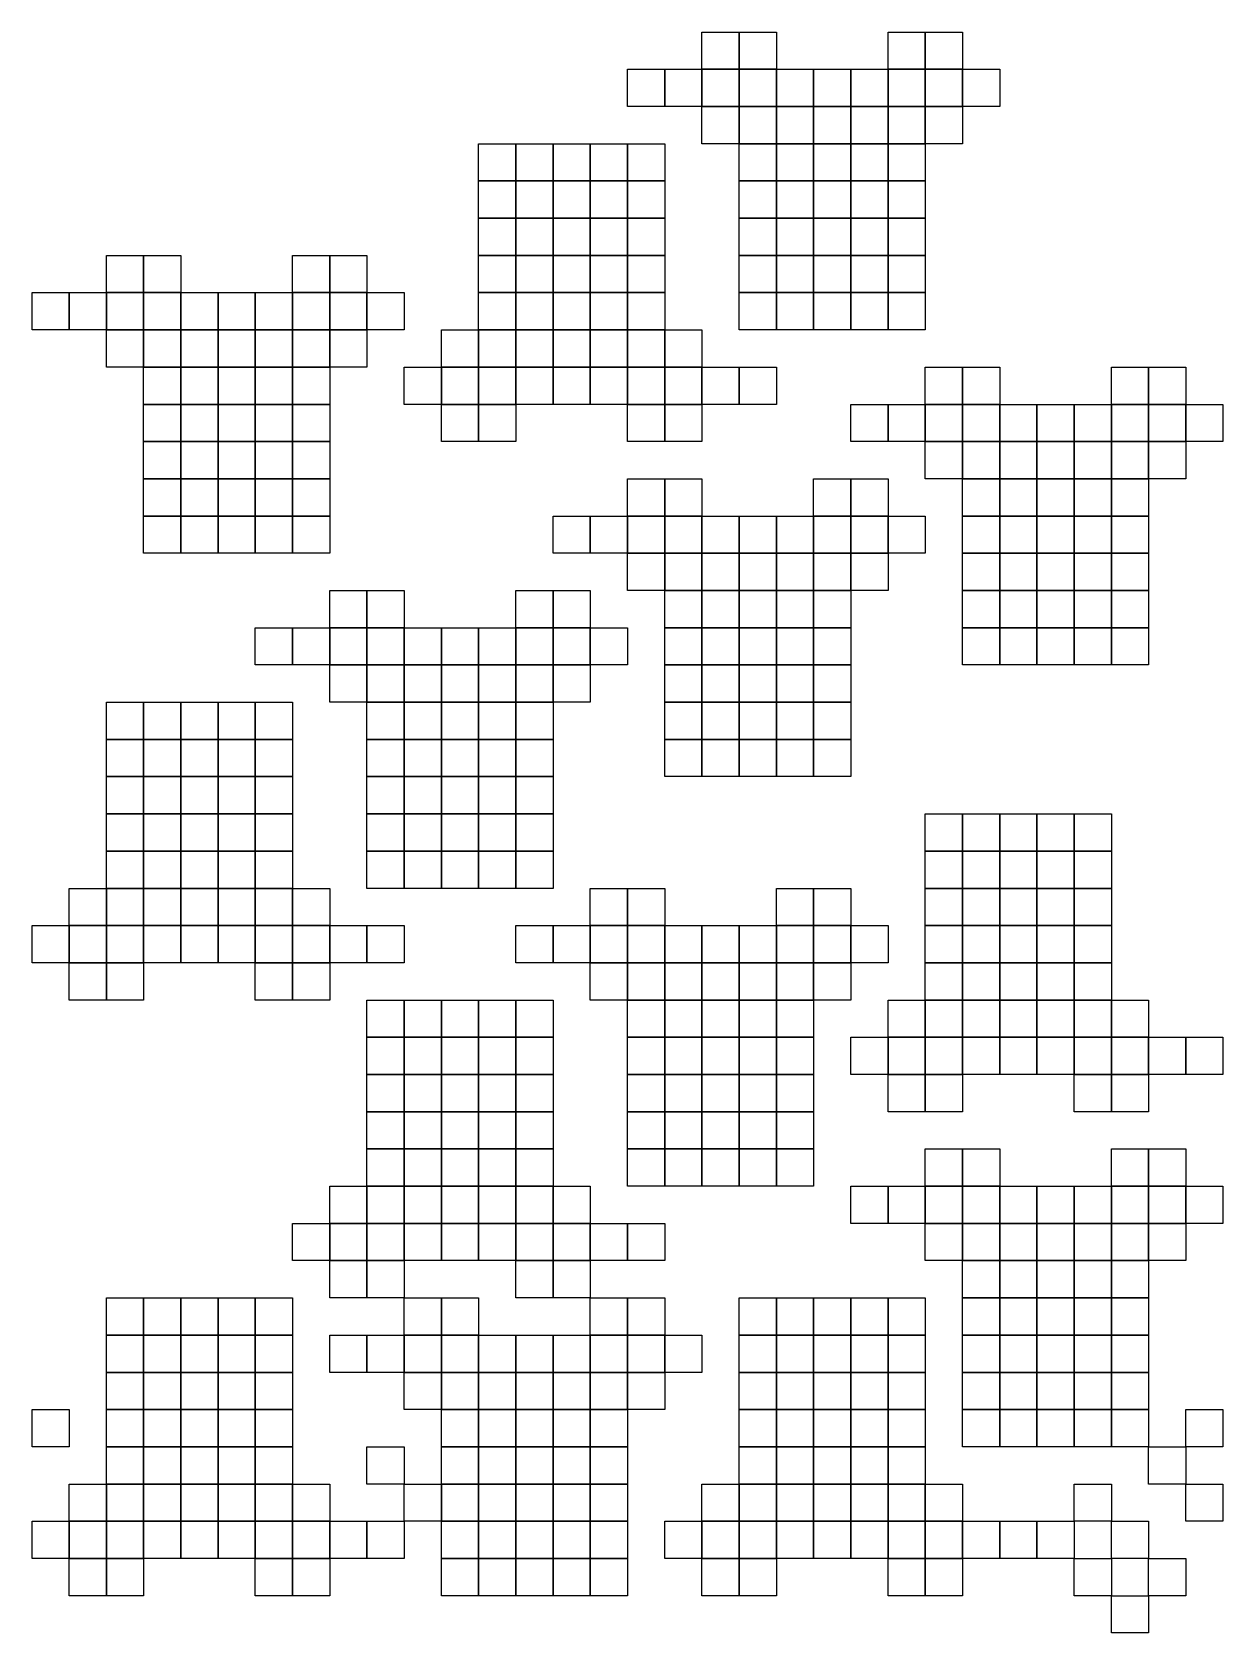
# Model space of a CAD drawing. Header units: metres. Extents: x 1 to 33, y -45 to -2.
import ezdxf

# ---------------------------------------------------------------- set-up
doc = ezdxf.new("R2010")
doc.units = ezdxf.units.M

msp = doc.modelspace()

# ---------------------------------------------------------------- linework, layer by layer
for points in [[(19, -2), (20, -2), (20, -3), (19, -3)], [(20, -2), (21, -2), (21, -3), (20, -3)], [(24, -2), (25, -2), (25, -3), (24, -3)], [(25, -2), (26, -2), (26, -3), (25, -3)], [(17, -3), (18, -3), (18, -4), (17, -4)], [(18, -3), (19, -3), (19, -4), (18, -4)], [(19, -3), (20, -3), (20, -4), (19, -4)], [(20, -3), (21, -3), (21, -4), (20, -4)], [(21, -3), (22, -3), (22, -4), (21, -4)], [(22, -3), (23, -3), (23, -4), (22, -4)], [(23, -3), (24, -3), (24, -4), (23, -4)], [(24, -3), (25, -3), (25, -4), (24, -4)], [(25, -3), (26, -3), (26, -4), (25, -4)], [(26, -3), (27, -3), (27, -4), (26, -4)], [(19, -4), (20, -4), (20, -5), (19, -5)], [(20, -4), (21, -4), (21, -5), (20, -5)], [(21, -4), (22, -4), (22, -5), (21, -5)], [(22, -4), (23, -4), (23, -5), (22, -5)], [(23, -4), (24, -4), (24, -5), (23, -5)], [(24, -4), (25, -4), (25, -5), (24, -5)], [(25, -4), (26, -4), (26, -5), (25, -5)], [(13, -5), (14, -5), (14, -6), (13, -6)], [(14, -5), (15, -5), (15, -6), (14, -6)], [(15, -5), (16, -5), (16, -6), (15, -6)], [(16, -5), (17, -5), (17, -6), (16, -6)], [(17, -5), (18, -5), (18, -6), (17, -6)], [(20, -5), (21, -5), (21, -6), (20, -6)], [(21, -5), (22, -5), (22, -6), (21, -6)], [(22, -5), (23, -5), (23, -6), (22, -6)], [(23, -5), (24, -5), (24, -6), (23, -6)], [(24, -5), (25, -5), (25, -6), (24, -6)], [(13, -6), (14, -6), (14, -7), (13, -7)], [(14, -6), (15, -6), (15, -7), (14, -7)], [(15, -6), (16, -6), (16, -7), (15, -7)], [(16, -6), (17, -6), (17, -7), (16, -7)], [(17, -6), (18, -6), (18, -7), (17, -7)], [(20, -6), (21, -6), (21, -7), (20, -7)], [(21, -6), (22, -6), (22, -7), (21, -7)], [(22, -6), (23, -6), (23, -7), (22, -7)], [(23, -6), (24, -6), (24, -7), (23, -7)], [(24, -6), (25, -6), (25, -7), (24, -7)], [(13, -7), (14, -7), (14, -8), (13, -8)], [(14, -7), (15, -7), (15, -8), (14, -8)], [(15, -7), (16, -7), (16, -8), (15, -8)], [(16, -7), (17, -7), (17, -8), (16, -8)], [(17, -7), (18, -7), (18, -8), (17, -8)], [(20, -7), (21, -7), (21, -8), (20, -8)], [(21, -7), (22, -7), (22, -8), (21, -8)], [(22, -7), (23, -7), (23, -8), (22, -8)], [(23, -7), (24, -7), (24, -8), (23, -8)], [(24, -7), (25, -7), (25, -8), (24, -8)], [(3, -8), (4, -8), (4, -9), (3, -9)], [(4, -8), (5, -8), (5, -9), (4, -9)], [(8, -8), (9, -8), (9, -9), (8, -9)], [(9, -8), (10, -8), (10, -9), (9, -9)], [(13, -8), (14, -8), (14, -9), (13, -9)], [(14, -8), (15, -8), (15, -9), (14, -9)], [(15, -8), (16, -8), (16, -9), (15, -9)], [(16, -8), (17, -8), (17, -9), (16, -9)], [(17, -8), (18, -8), (18, -9), (17, -9)], [(20, -8), (21, -8), (21, -9), (20, -9)], [(21, -8), (22, -8), (22, -9), (21, -9)], [(22, -8), (23, -8), (23, -9), (22, -9)], [(23, -8), (24, -8), (24, -9), (23, -9)], [(24, -8), (25, -8), (25, -9), (24, -9)], [(1, -9), (2, -9), (2, -10), (1, -10)], [(2, -9), (3, -9), (3, -10), (2, -10)], [(3, -9), (4, -9), (4, -10), (3, -10)], [(4, -9), (5, -9), (5, -10), (4, -10)], [(5, -9), (6, -9), (6, -10), (5, -10)], [(6, -9), (7, -9), (7, -10), (6, -10)], [(7, -9), (8, -9), (8, -10), (7, -10)], [(8, -9), (9, -9), (9, -10), (8, -10)], [(9, -9), (10, -9), (10, -10), (9, -10)], [(10, -9), (11, -9), (11, -10), (10, -10)], [(13, -9), (14, -9), (14, -10), (13, -10)], [(14, -9), (15, -9), (15, -10), (14, -10)], [(15, -9), (16, -9), (16, -10), (15, -10)], [(16, -9), (17, -9), (17, -10), (16, -10)], [(17, -9), (18, -9), (18, -10), (17, -10)], [(20, -9), (21, -9), (21, -10), (20, -10)], [(21, -9), (22, -9), (22, -10), (21, -10)], [(22, -9), (23, -9), (23, -10), (22, -10)], [(23, -9), (24, -9), (24, -10), (23, -10)], [(24, -9), (25, -9), (25, -10), (24, -10)], [(3, -10), (4, -10), (4, -11), (3, -11)], [(4, -10), (5, -10), (5, -11), (4, -11)], [(5, -10), (6, -10), (6, -11), (5, -11)], [(6, -10), (7, -10), (7, -11), (6, -11)], [(7, -10), (8, -10), (8, -11), (7, -11)], [(8, -10), (9, -10), (9, -11), (8, -11)], [(9, -10), (10, -10), (10, -11), (9, -11)], [(12, -10), (13, -10), (13, -11), (12, -11)], [(13, -10), (14, -10), (14, -11), (13, -11)], [(14, -10), (15, -10), (15, -11), (14, -11)], [(15, -10), (16, -10), (16, -11), (15, -11)], [(16, -10), (17, -10), (17, -11), (16, -11)], [(17, -10), (18, -10), (18, -11), (17, -11)], [(18, -10), (19, -10), (19, -11), (18, -11)], [(4, -11), (5, -11), (5, -12), (4, -12)], [(5, -11), (6, -11), (6, -12), (5, -12)], [(6, -11), (7, -11), (7, -12), (6, -12)], [(7, -11), (8, -11), (8, -12), (7, -12)], [(8, -11), (9, -11), (9, -12), (8, -12)], [(11, -11), (12, -11), (12, -12), (11, -12)], [(12, -11), (13, -11), (13, -12), (12, -12)], [(13, -11), (14, -11), (14, -12), (13, -12)], [(14, -11), (15, -11), (15, -12), (14, -12)], [(15, -11), (16, -11), (16, -12), (15, -12)], [(16, -11), (17, -11), (17, -12), (16, -12)], [(17, -11), (18, -11), (18, -12), (17, -12)], [(18, -11), (19, -11), (19, -12), (18, -12)], [(19, -11), (20, -11), (20, -12), (19, -12)], [(20, -11), (21, -11), (21, -12), (20, -12)], [(25, -11), (26, -11), (26, -12), (25, -12)], [(26, -11), (27, -11), (27, -12), (26, -12)], [(30, -11), (31, -11), (31, -12), (30, -12)], [(31, -11), (32, -11), (32, -12), (31, -12)], [(4, -12), (5, -12), (5, -13), (4, -13)], [(5, -12), (6, -12), (6, -13), (5, -13)], [(6, -12), (7, -12), (7, -13), (6, -13)], [(7, -12), (8, -12), (8, -13), (7, -13)], [(8, -12), (9, -12), (9, -13), (8, -13)], [(12, -12), (13, -12), (13, -13), (12, -13)], [(13, -12), (14, -12), (14, -13), (13, -13)], [(17, -12), (18, -12), (18, -13), (17, -13)], [(18, -12), (19, -12), (19, -13), (18, -13)], [(23, -12), (24, -12), (24, -13), (23, -13)], [(24, -12), (25, -12), (25, -13), (24, -13)], [(25, -12), (26, -12), (26, -13), (25, -13)], [(26, -12), (27, -12), (27, -13), (26, -13)], [(27, -12), (28, -12), (28, -13), (27, -13)], [(28, -12), (29, -12), (29, -13), (28, -13)], [(29, -12), (30, -12), (30, -13), (29, -13)], [(30, -12), (31, -12), (31, -13), (30, -13)], [(31, -12), (32, -12), (32, -13), (31, -13)], [(32, -12), (33, -12), (33, -13), (32, -13)], [(4, -13), (5, -13), (5, -14), (4, -14)], [(5, -13), (6, -13), (6, -14), (5, -14)], [(6, -13), (7, -13), (7, -14), (6, -14)], [(7, -13), (8, -13), (8, -14), (7, -14)], [(8, -13), (9, -13), (9, -14), (8, -14)], [(25, -13), (26, -13), (26, -14), (25, -14)], [(26, -13), (27, -13), (27, -14), (26, -14)], [(27, -13), (28, -13), (28, -14), (27, -14)], [(28, -13), (29, -13), (29, -14), (28, -14)], [(29, -13), (30, -13), (30, -14), (29, -14)], [(30, -13), (31, -13), (31, -14), (30, -14)], [(31, -13), (32, -13), (32, -14), (31, -14)], [(4, -14), (5, -14), (5, -15), (4, -15)], [(5, -14), (6, -14), (6, -15), (5, -15)], [(6, -14), (7, -14), (7, -15), (6, -15)], [(7, -14), (8, -14), (8, -15), (7, -15)], [(8, -14), (9, -14), (9, -15), (8, -15)], [(17, -14), (18, -14), (18, -15), (17, -15)], [(18, -14), (19, -14), (19, -15), (18, -15)], [(22, -14), (23, -14), (23, -15), (22, -15)], [(23, -14), (24, -14), (24, -15), (23, -15)], [(26, -14), (27, -14), (27, -15), (26, -15)], [(27, -14), (28, -14), (28, -15), (27, -15)], [(28, -14), (29, -14), (29, -15), (28, -15)], [(29, -14), (30, -14), (30, -15), (29, -15)], [(30, -14), (31, -14), (31, -15), (30, -15)], [(4, -15), (5, -15), (5, -16), (4, -16)], [(5, -15), (6, -15), (6, -16), (5, -16)], [(6, -15), (7, -15), (7, -16), (6, -16)], [(7, -15), (8, -15), (8, -16), (7, -16)], [(8, -15), (9, -15), (9, -16), (8, -16)], [(15, -15), (16, -15), (16, -16), (15, -16)], [(16, -15), (17, -15), (17, -16), (16, -16)], [(17, -15), (18, -15), (18, -16), (17, -16)], [(18, -15), (19, -15), (19, -16), (18, -16)], [(19, -15), (20, -15), (20, -16), (19, -16)], [(20, -15), (21, -15), (21, -16), (20, -16)], [(21, -15), (22, -15), (22, -16), (21, -16)], [(22, -15), (23, -15), (23, -16), (22, -16)], [(23, -15), (24, -15), (24, -16), (23, -16)], [(24, -15), (25, -15), (25, -16), (24, -16)], [(26, -15), (27, -15), (27, -16), (26, -16)], [(27, -15), (28, -15), (28, -16), (27, -16)], [(28, -15), (29, -15), (29, -16), (28, -16)], [(29, -15), (30, -15), (30, -16), (29, -16)], [(30, -15), (31, -15), (31, -16), (30, -16)], [(17, -16), (18, -16), (18, -17), (17, -17)], [(18, -16), (19, -16), (19, -17), (18, -17)], [(19, -16), (20, -16), (20, -17), (19, -17)], [(20, -16), (21, -16), (21, -17), (20, -17)], [(21, -16), (22, -16), (22, -17), (21, -17)], [(22, -16), (23, -16), (23, -17), (22, -17)], [(23, -16), (24, -16), (24, -17), (23, -17)], [(26, -16), (27, -16), (27, -17), (26, -17)], [(27, -16), (28, -16), (28, -17), (27, -17)], [(28, -16), (29, -16), (29, -17), (28, -17)], [(29, -16), (30, -16), (30, -17), (29, -17)], [(30, -16), (31, -16), (31, -17), (30, -17)], [(9, -17), (10, -17), (10, -18), (9, -18)], [(10, -17), (11, -17), (11, -18), (10, -18)], [(14, -17), (15, -17), (15, -18), (14, -18)], [(15, -17), (16, -17), (16, -18), (15, -18)], [(18, -17), (19, -17), (19, -18), (18, -18)], [(19, -17), (20, -17), (20, -18), (19, -18)], [(20, -17), (21, -17), (21, -18), (20, -18)], [(21, -17), (22, -17), (22, -18), (21, -18)], [(22, -17), (23, -17), (23, -18), (22, -18)], [(26, -17), (27, -17), (27, -18), (26, -18)], [(27, -17), (28, -17), (28, -18), (27, -18)], [(28, -17), (29, -17), (29, -18), (28, -18)], [(29, -17), (30, -17), (30, -18), (29, -18)], [(30, -17), (31, -17), (31, -18), (30, -18)], [(7, -18), (8, -18), (8, -19), (7, -19)], [(8, -18), (9, -18), (9, -19), (8, -19)], [(9, -18), (10, -18), (10, -19), (9, -19)], [(10, -18), (11, -18), (11, -19), (10, -19)], [(11, -18), (12, -18), (12, -19), (11, -19)], [(12, -18), (13, -18), (13, -19), (12, -19)], [(13, -18), (14, -18), (14, -19), (13, -19)], [(14, -18), (15, -18), (15, -19), (14, -19)], [(15, -18), (16, -18), (16, -19), (15, -19)], [(16, -18), (17, -18), (17, -19), (16, -19)], [(18, -18), (19, -18), (19, -19), (18, -19)], [(19, -18), (20, -18), (20, -19), (19, -19)], [(20, -18), (21, -18), (21, -19), (20, -19)], [(21, -18), (22, -18), (22, -19), (21, -19)], [(22, -18), (23, -18), (23, -19), (22, -19)], [(26, -18), (27, -18), (27, -19), (26, -19)], [(27, -18), (28, -18), (28, -19), (27, -19)], [(28, -18), (29, -18), (29, -19), (28, -19)], [(29, -18), (30, -18), (30, -19), (29, -19)], [(30, -18), (31, -18), (31, -19), (30, -19)], [(9, -19), (10, -19), (10, -20), (9, -20)], [(10, -19), (11, -19), (11, -20), (10, -20)], [(11, -19), (12, -19), (12, -20), (11, -20)], [(12, -19), (13, -19), (13, -20), (12, -20)], [(13, -19), (14, -19), (14, -20), (13, -20)], [(14, -19), (15, -19), (15, -20), (14, -20)], [(15, -19), (16, -19), (16, -20), (15, -20)], [(18, -19), (19, -19), (19, -20), (18, -20)], [(19, -19), (20, -19), (20, -20), (19, -20)], [(20, -19), (21, -19), (21, -20), (20, -20)], [(21, -19), (22, -19), (22, -20), (21, -20)], [(22, -19), (23, -19), (23, -20), (22, -20)], [(3, -20), (4, -20), (4, -21), (3, -21)], [(4, -20), (5, -20), (5, -21), (4, -21)], [(5, -20), (6, -20), (6, -21), (5, -21)], [(6, -20), (7, -20), (7, -21), (6, -21)], [(7, -20), (8, -20), (8, -21), (7, -21)], [(10, -20), (11, -20), (11, -21), (10, -21)], [(11, -20), (12, -20), (12, -21), (11, -21)], [(12, -20), (13, -20), (13, -21), (12, -21)], [(13, -20), (14, -20), (14, -21), (13, -21)], [(14, -20), (15, -20), (15, -21), (14, -21)], [(18, -20), (19, -20), (19, -21), (18, -21)], [(19, -20), (20, -20), (20, -21), (19, -21)], [(20, -20), (21, -20), (21, -21), (20, -21)], [(21, -20), (22, -20), (22, -21), (21, -21)], [(22, -20), (23, -20), (23, -21), (22, -21)], [(3, -21), (4, -21), (4, -22), (3, -22)], [(4, -21), (5, -21), (5, -22), (4, -22)], [(5, -21), (6, -21), (6, -22), (5, -22)], [(6, -21), (7, -21), (7, -22), (6, -22)], [(7, -21), (8, -21), (8, -22), (7, -22)], [(10, -21), (11, -21), (11, -22), (10, -22)], [(11, -21), (12, -21), (12, -22), (11, -22)], [(12, -21), (13, -21), (13, -22), (12, -22)], [(13, -21), (14, -21), (14, -22), (13, -22)], [(14, -21), (15, -21), (15, -22), (14, -22)], [(18, -21), (19, -21), (19, -22), (18, -22)], [(19, -21), (20, -21), (20, -22), (19, -22)], [(20, -21), (21, -21), (21, -22), (20, -22)], [(21, -21), (22, -21), (22, -22), (21, -22)], [(22, -21), (23, -21), (23, -22), (22, -22)], [(3, -22), (4, -22), (4, -23), (3, -23)], [(4, -22), (5, -22), (5, -23), (4, -23)], [(5, -22), (6, -22), (6, -23), (5, -23)], [(6, -22), (7, -22), (7, -23), (6, -23)], [(7, -22), (8, -22), (8, -23), (7, -23)], [(10, -22), (11, -22), (11, -23), (10, -23)], [(11, -22), (12, -22), (12, -23), (11, -23)], [(12, -22), (13, -22), (13, -23), (12, -23)], [(13, -22), (14, -22), (14, -23), (13, -23)], [(14, -22), (15, -22), (15, -23), (14, -23)], [(3, -23), (4, -23), (4, -24), (3, -24)], [(4, -23), (5, -23), (5, -24), (4, -24)], [(5, -23), (6, -23), (6, -24), (5, -24)], [(6, -23), (7, -23), (7, -24), (6, -24)], [(7, -23), (8, -23), (8, -24), (7, -24)], [(10, -23), (11, -23), (11, -24), (10, -24)], [(11, -23), (12, -23), (12, -24), (11, -24)], [(12, -23), (13, -23), (13, -24), (12, -24)], [(13, -23), (14, -23), (14, -24), (13, -24)], [(14, -23), (15, -23), (15, -24), (14, -24)], [(25, -23), (26, -23), (26, -24), (25, -24)], [(26, -23), (27, -23), (27, -24), (26, -24)], [(27, -23), (28, -23), (28, -24), (27, -24)], [(28, -23), (29, -23), (29, -24), (28, -24)], [(29, -23), (30, -23), (30, -24), (29, -24)], [(3, -24), (4, -24), (4, -25), (3, -25)], [(4, -24), (5, -24), (5, -25), (4, -25)], [(5, -24), (6, -24), (6, -25), (5, -25)], [(6, -24), (7, -24), (7, -25), (6, -25)], [(7, -24), (8, -24), (8, -25), (7, -25)], [(10, -24), (11, -24), (11, -25), (10, -25)], [(11, -24), (12, -24), (12, -25), (11, -25)], [(12, -24), (13, -24), (13, -25), (12, -25)], [(13, -24), (14, -24), (14, -25), (13, -25)], [(14, -24), (15, -24), (15, -25), (14, -25)], [(25, -24), (26, -24), (26, -25), (25, -25)], [(26, -24), (27, -24), (27, -25), (26, -25)], [(27, -24), (28, -24), (28, -25), (27, -25)], [(28, -24), (29, -24), (29, -25), (28, -25)], [(29, -24), (30, -24), (30, -25), (29, -25)], [(2, -25), (3, -25), (3, -26), (2, -26)], [(3, -25), (4, -25), (4, -26), (3, -26)], [(4, -25), (5, -25), (5, -26), (4, -26)], [(5, -25), (6, -25), (6, -26), (5, -26)], [(6, -25), (7, -25), (7, -26), (6, -26)], [(7, -25), (8, -25), (8, -26), (7, -26)], [(8, -25), (9, -25), (9, -26), (8, -26)], [(16, -25), (17, -25), (17, -26), (16, -26)], [(17, -25), (18, -25), (18, -26), (17, -26)], [(21, -25), (22, -25), (22, -26), (21, -26)], [(22, -25), (23, -25), (23, -26), (22, -26)], [(25, -25), (26, -25), (26, -26), (25, -26)], [(26, -25), (27, -25), (27, -26), (26, -26)], [(27, -25), (28, -25), (28, -26), (27, -26)], [(28, -25), (29, -25), (29, -26), (28, -26)], [(29, -25), (30, -25), (30, -26), (29, -26)], [(1, -26), (2, -26), (2, -27), (1, -27)], [(2, -26), (3, -26), (3, -27), (2, -27)], [(3, -26), (4, -26), (4, -27), (3, -27)], [(4, -26), (5, -26), (5, -27), (4, -27)], [(5, -26), (6, -26), (6, -27), (5, -27)], [(6, -26), (7, -26), (7, -27), (6, -27)], [(7, -26), (8, -26), (8, -27), (7, -27)], [(8, -26), (9, -26), (9, -27), (8, -27)], [(9, -26), (10, -26), (10, -27), (9, -27)], [(10, -26), (11, -26), (11, -27), (10, -27)], [(14, -26), (15, -26), (15, -27), (14, -27)], [(15, -26), (16, -26), (16, -27), (15, -27)], [(16, -26), (17, -26), (17, -27), (16, -27)], [(17, -26), (18, -26), (18, -27), (17, -27)], [(18, -26), (19, -26), (19, -27), (18, -27)], [(19, -26), (20, -26), (20, -27), (19, -27)], [(20, -26), (21, -26), (21, -27), (20, -27)], [(21, -26), (22, -26), (22, -27), (21, -27)], [(22, -26), (23, -26), (23, -27), (22, -27)], [(23, -26), (24, -26), (24, -27), (23, -27)], [(25, -26), (26, -26), (26, -27), (25, -27)], [(26, -26), (27, -26), (27, -27), (26, -27)], [(27, -26), (28, -26), (28, -27), (27, -27)], [(28, -26), (29, -26), (29, -27), (28, -27)], [(29, -26), (30, -26), (30, -27), (29, -27)], [(2, -27), (3, -27), (3, -28), (2, -28)], [(3, -27), (4, -27), (4, -28), (3, -28)], [(7, -27), (8, -27), (8, -28), (7, -28)], [(8, -27), (9, -27), (9, -28), (8, -28)], [(16, -27), (17, -27), (17, -28), (16, -28)], [(17, -27), (18, -27), (18, -28), (17, -28)], [(18, -27), (19, -27), (19, -28), (18, -28)], [(19, -27), (20, -27), (20, -28), (19, -28)], [(20, -27), (21, -27), (21, -28), (20, -28)], [(21, -27), (22, -27), (22, -28), (21, -28)], [(22, -27), (23, -27), (23, -28), (22, -28)], [(25, -27), (26, -27), (26, -28), (25, -28)], [(26, -27), (27, -27), (27, -28), (26, -28)], [(27, -27), (28, -27), (28, -28), (27, -28)], [(28, -27), (29, -27), (29, -28), (28, -28)], [(29, -27), (30, -27), (30, -28), (29, -28)], [(10, -28), (11, -28), (11, -29), (10, -29)], [(11, -28), (12, -28), (12, -29), (11, -29)], [(12, -28), (13, -28), (13, -29), (12, -29)], [(13, -28), (14, -28), (14, -29), (13, -29)], [(14, -28), (15, -28), (15, -29), (14, -29)], [(17, -28), (18, -28), (18, -29), (17, -29)], [(18, -28), (19, -28), (19, -29), (18, -29)], [(19, -28), (20, -28), (20, -29), (19, -29)], [(20, -28), (21, -28), (21, -29), (20, -29)], [(21, -28), (22, -28), (22, -29), (21, -29)], [(24, -28), (25, -28), (25, -29), (24, -29)], [(25, -28), (26, -28), (26, -29), (25, -29)], [(26, -28), (27, -28), (27, -29), (26, -29)], [(27, -28), (28, -28), (28, -29), (27, -29)], [(28, -28), (29, -28), (29, -29), (28, -29)], [(29, -28), (30, -28), (30, -29), (29, -29)], [(30, -28), (31, -28), (31, -29), (30, -29)], [(10, -29), (11, -29), (11, -30), (10, -30)], [(11, -29), (12, -29), (12, -30), (11, -30)], [(12, -29), (13, -29), (13, -30), (12, -30)], [(13, -29), (14, -29), (14, -30), (13, -30)], [(14, -29), (15, -29), (15, -30), (14, -30)], [(17, -29), (18, -29), (18, -30), (17, -30)], [(18, -29), (19, -29), (19, -30), (18, -30)], [(19, -29), (20, -29), (20, -30), (19, -30)], [(20, -29), (21, -29), (21, -30), (20, -30)], [(21, -29), (22, -29), (22, -30), (21, -30)], [(23, -29), (24, -29), (24, -30), (23, -30)], [(24, -29), (25, -29), (25, -30), (24, -30)], [(25, -29), (26, -29), (26, -30), (25, -30)], [(26, -29), (27, -29), (27, -30), (26, -30)], [(27, -29), (28, -29), (28, -30), (27, -30)], [(28, -29), (29, -29), (29, -30), (28, -30)], [(29, -29), (30, -29), (30, -30), (29, -30)], [(30, -29), (31, -29), (31, -30), (30, -30)], [(31, -29), (32, -29), (32, -30), (31, -30)], [(32, -29), (33, -29), (33, -30), (32, -30)], [(10, -30), (11, -30), (11, -31), (10, -31)], [(11, -30), (12, -30), (12, -31), (11, -31)], [(12, -30), (13, -30), (13, -31), (12, -31)], [(13, -30), (14, -30), (14, -31), (13, -31)], [(14, -30), (15, -30), (15, -31), (14, -31)], [(17, -30), (18, -30), (18, -31), (17, -31)], [(18, -30), (19, -30), (19, -31), (18, -31)], [(19, -30), (20, -30), (20, -31), (19, -31)], [(20, -30), (21, -30), (21, -31), (20, -31)], [(21, -30), (22, -30), (22, -31), (21, -31)], [(24, -30), (25, -30), (25, -31), (24, -31)], [(25, -30), (26, -30), (26, -31), (25, -31)], [(29, -30), (30, -30), (30, -31), (29, -31)], [(30, -30), (31, -30), (31, -31), (30, -31)], [(10, -31), (11, -31), (11, -32), (10, -32)], [(11, -31), (12, -31), (12, -32), (11, -32)], [(12, -31), (13, -31), (13, -32), (12, -32)], [(13, -31), (14, -31), (14, -32), (13, -32)], [(14, -31), (15, -31), (15, -32), (14, -32)], [(17, -31), (18, -31), (18, -32), (17, -32)], [(18, -31), (19, -31), (19, -32), (18, -32)], [(19, -31), (20, -31), (20, -32), (19, -32)], [(20, -31), (21, -31), (21, -32), (20, -32)], [(21, -31), (22, -31), (22, -32), (21, -32)], [(10, -32), (11, -32), (11, -33), (10, -33)], [(11, -32), (12, -32), (12, -33), (11, -33)], [(12, -32), (13, -32), (13, -33), (12, -33)], [(13, -32), (14, -32), (14, -33), (13, -33)], [(14, -32), (15, -32), (15, -33), (14, -33)], [(17, -32), (18, -32), (18, -33), (17, -33)], [(18, -32), (19, -32), (19, -33), (18, -33)], [(19, -32), (20, -32), (20, -33), (19, -33)], [(20, -32), (21, -32), (21, -33), (20, -33)], [(21, -32), (22, -32), (22, -33), (21, -33)], [(25, -32), (26, -32), (26, -33), (25, -33)], [(26, -32), (27, -32), (27, -33), (26, -33)], [(30, -32), (31, -32), (31, -33), (30, -33)], [(31, -32), (32, -32), (32, -33), (31, -33)], [(9, -33), (10, -33), (10, -34), (9, -34)], [(10, -33), (11, -33), (11, -34), (10, -34)], [(11, -33), (12, -33), (12, -34), (11, -34)], [(12, -33), (13, -33), (13, -34), (12, -34)], [(13, -33), (14, -33), (14, -34), (13, -34)], [(14, -33), (15, -33), (15, -34), (14, -34)], [(15, -33), (16, -33), (16, -34), (15, -34)], [(23, -33), (24, -33), (24, -34), (23, -34)], [(24, -33), (25, -33), (25, -34), (24, -34)], [(25, -33), (26, -33), (26, -34), (25, -34)], [(26, -33), (27, -33), (27, -34), (26, -34)], [(27, -33), (28, -33), (28, -34), (27, -34)], [(28, -33), (29, -33), (29, -34), (28, -34)], [(29, -33), (30, -33), (30, -34), (29, -34)], [(30, -33), (31, -33), (31, -34), (30, -34)], [(31, -33), (32, -33), (32, -34), (31, -34)], [(32, -33), (33, -33), (33, -34), (32, -34)], [(8, -34), (9, -34), (9, -35), (8, -35)], [(9, -34), (10, -34), (10, -35), (9, -35)], [(10, -34), (11, -34), (11, -35), (10, -35)], [(11, -34), (12, -34), (12, -35), (11, -35)], [(12, -34), (13, -34), (13, -35), (12, -35)], [(13, -34), (14, -34), (14, -35), (13, -35)], [(14, -34), (15, -34), (15, -35), (14, -35)], [(15, -34), (16, -34), (16, -35), (15, -35)], [(16, -34), (17, -34), (17, -35), (16, -35)], [(17, -34), (18, -34), (18, -35), (17, -35)], [(25, -34), (26, -34), (26, -35), (25, -35)], [(26, -34), (27, -34), (27, -35), (26, -35)], [(27, -34), (28, -34), (28, -35), (27, -35)], [(28, -34), (29, -34), (29, -35), (28, -35)], [(29, -34), (30, -34), (30, -35), (29, -35)], [(30, -34), (31, -34), (31, -35), (30, -35)], [(31, -34), (32, -34), (32, -35), (31, -35)], [(9, -35), (10, -35), (10, -36), (9, -36)], [(10, -35), (11, -35), (11, -36), (10, -36)], [(14, -35), (15, -35), (15, -36), (14, -36)], [(15, -35), (16, -35), (16, -36), (15, -36)], [(26, -35), (27, -35), (27, -36), (26, -36)], [(27, -35), (28, -35), (28, -36), (27, -36)], [(28, -35), (29, -35), (29, -36), (28, -36)], [(29, -35), (30, -35), (30, -36), (29, -36)], [(30, -35), (31, -35), (31, -36), (30, -36)], [(3, -36), (4, -36), (4, -37), (3, -37)], [(4, -36), (5, -36), (5, -37), (4, -37)], [(5, -36), (6, -36), (6, -37), (5, -37)], [(6, -36), (7, -36), (7, -37), (6, -37)], [(7, -36), (8, -36), (8, -37), (7, -37)], [(11, -36), (12, -36), (12, -37), (11, -37)], [(12, -36), (13, -36), (13, -37), (12, -37)], [(16, -36), (17, -36), (17, -37), (16, -37)], [(17, -36), (18, -36), (18, -37), (17, -37)], [(20, -36), (21, -36), (21, -37), (20, -37)], [(21, -36), (22, -36), (22, -37), (21, -37)], [(22, -36), (23, -36), (23, -37), (22, -37)], [(23, -36), (24, -36), (24, -37), (23, -37)], [(24, -36), (25, -36), (25, -37), (24, -37)], [(26, -36), (27, -36), (27, -37), (26, -37)], [(27, -36), (28, -36), (28, -37), (27, -37)], [(28, -36), (29, -36), (29, -37), (28, -37)], [(29, -36), (30, -36), (30, -37), (29, -37)], [(30, -36), (31, -36), (31, -37), (30, -37)], [(3, -37), (4, -37), (4, -38), (3, -38)], [(4, -37), (5, -37), (5, -38), (4, -38)], [(5, -37), (6, -37), (6, -38), (5, -38)], [(6, -37), (7, -37), (7, -38), (6, -38)], [(7, -37), (8, -37), (8, -38), (7, -38)], [(9, -37), (10, -37), (10, -38), (9, -38)], [(10, -37), (11, -37), (11, -38), (10, -38)], [(11, -37), (12, -37), (12, -38), (11, -38)], [(12, -37), (13, -37), (13, -38), (12, -38)], [(13, -37), (14, -37), (14, -38), (13, -38)], [(14, -37), (15, -37), (15, -38), (14, -38)], [(15, -37), (16, -37), (16, -38), (15, -38)], [(16, -37), (17, -37), (17, -38), (16, -38)], [(17, -37), (18, -37), (18, -38), (17, -38)], [(18, -37), (19, -37), (19, -38), (18, -38)], [(20, -37), (21, -37), (21, -38), (20, -38)], [(21, -37), (22, -37), (22, -38), (21, -38)], [(22, -37), (23, -37), (23, -38), (22, -38)], [(23, -37), (24, -37), (24, -38), (23, -38)], [(24, -37), (25, -37), (25, -38), (24, -38)], [(26, -37), (27, -37), (27, -38), (26, -38)], [(27, -37), (28, -37), (28, -38), (27, -38)], [(28, -37), (29, -37), (29, -38), (28, -38)], [(29, -37), (30, -37), (30, -38), (29, -38)], [(30, -37), (31, -37), (31, -38), (30, -38)], [(3, -38), (4, -38), (4, -39), (3, -39)], [(4, -38), (5, -38), (5, -39), (4, -39)], [(5, -38), (6, -38), (6, -39), (5, -39)], [(6, -38), (7, -38), (7, -39), (6, -39)], [(7, -38), (8, -38), (8, -39), (7, -39)], [(11, -38), (12, -38), (12, -39), (11, -39)], [(12, -38), (13, -38), (13, -39), (12, -39)], [(13, -38), (14, -38), (14, -39), (13, -39)], [(14, -38), (15, -38), (15, -39), (14, -39)], [(15, -38), (16, -38), (16, -39), (15, -39)], [(16, -38), (17, -38), (17, -39), (16, -39)], [(17, -38), (18, -38), (18, -39), (17, -39)], [(20, -38), (21, -38), (21, -39), (20, -39)], [(21, -38), (22, -38), (22, -39), (21, -39)], [(22, -38), (23, -38), (23, -39), (22, -39)], [(23, -38), (24, -38), (24, -39), (23, -39)], [(24, -38), (25, -38), (25, -39), (24, -39)], [(26, -38), (27, -38), (27, -39), (26, -39)], [(27, -38), (28, -38), (28, -39), (27, -39)], [(28, -38), (29, -38), (29, -39), (28, -39)], [(29, -38), (30, -38), (30, -39), (29, -39)], [(30, -38), (31, -38), (31, -39), (30, -39)], [(1, -39), (2, -39), (2, -40), (1, -40)], [(3, -39), (4, -39), (4, -40), (3, -40)], [(4, -39), (5, -39), (5, -40), (4, -40)], [(5, -39), (6, -39), (6, -40), (5, -40)], [(6, -39), (7, -39), (7, -40), (6, -40)], [(7, -39), (8, -39), (8, -40), (7, -40)], [(12, -39), (13, -39), (13, -40), (12, -40)], [(13, -39), (14, -39), (14, -40), (13, -40)], [(14, -39), (15, -39), (15, -40), (14, -40)], [(15, -39), (16, -39), (16, -40), (15, -40)], [(16, -39), (17, -39), (17, -40), (16, -40)], [(20, -39), (21, -39), (21, -40), (20, -40)], [(21, -39), (22, -39), (22, -40), (21, -40)], [(22, -39), (23, -39), (23, -40), (22, -40)], [(23, -39), (24, -39), (24, -40), (23, -40)], [(24, -39), (25, -39), (25, -40), (24, -40)], [(26, -39), (27, -39), (27, -40), (26, -40)], [(27, -39), (28, -39), (28, -40), (27, -40)], [(28, -39), (29, -39), (29, -40), (28, -40)], [(29, -39), (30, -39), (30, -40), (29, -40)], [(30, -39), (31, -39), (31, -40), (30, -40)], [(32, -39), (33, -39), (33, -40), (32, -40)], [(3, -40), (4, -40), (4, -41), (3, -41)], [(4, -40), (5, -40), (5, -41), (4, -41)], [(5, -40), (6, -40), (6, -41), (5, -41)], [(6, -40), (7, -40), (7, -41), (6, -41)], [(7, -40), (8, -40), (8, -41), (7, -41)], [(10, -40), (11, -40), (11, -41), (10, -41)], [(12, -40), (13, -40), (13, -41), (12, -41)], [(13, -40), (14, -40), (14, -41), (13, -41)], [(14, -40), (15, -40), (15, -41), (14, -41)], [(15, -40), (16, -40), (16, -41), (15, -41)], [(16, -40), (17, -40), (17, -41), (16, -41)], [(20, -40), (21, -40), (21, -41), (20, -41)], [(21, -40), (22, -40), (22, -41), (21, -41)], [(22, -40), (23, -40), (23, -41), (22, -41)], [(23, -40), (24, -40), (24, -41), (23, -41)], [(24, -40), (25, -40), (25, -41), (24, -41)], [(31, -40), (32, -40), (32, -41), (31, -41)], [(2, -41), (3, -41), (3, -42), (2, -42)], [(3, -41), (4, -41), (4, -42), (3, -42)], [(4, -41), (5, -41), (5, -42), (4, -42)], [(5, -41), (6, -41), (6, -42), (5, -42)], [(6, -41), (7, -41), (7, -42), (6, -42)], [(7, -41), (8, -41), (8, -42), (7, -42)], [(8, -41), (9, -41), (9, -42), (8, -42)], [(11, -41), (12, -41), (12, -42), (11, -42)], [(12, -41), (13, -41), (13, -42), (12, -42)], [(13, -41), (14, -41), (14, -42), (13, -42)], [(14, -41), (15, -41), (15, -42), (14, -42)], [(15, -41), (16, -41), (16, -42), (15, -42)], [(16, -41), (17, -41), (17, -42), (16, -42)], [(19, -41), (20, -41), (20, -42), (19, -42)], [(20, -41), (21, -41), (21, -42), (20, -42)], [(21, -41), (22, -41), (22, -42), (21, -42)], [(22, -41), (23, -41), (23, -42), (22, -42)], [(23, -41), (24, -41), (24, -42), (23, -42)], [(24, -41), (25, -41), (25, -42), (24, -42)], [(25, -41), (26, -41), (26, -42), (25, -42)], [(29, -41), (30, -41), (30, -42), (29, -42)], [(32, -41), (33, -41), (33, -42), (32, -42)], [(1, -42), (2, -42), (2, -43), (1, -43)], [(2, -42), (3, -42), (3, -43), (2, -43)], [(3, -42), (4, -42), (4, -43), (3, -43)], [(4, -42), (5, -42), (5, -43), (4, -43)], [(5, -42), (6, -42), (6, -43), (5, -43)], [(6, -42), (7, -42), (7, -43), (6, -43)], [(7, -42), (8, -42), (8, -43), (7, -43)], [(8, -42), (9, -42), (9, -43), (8, -43)], [(9, -42), (10, -42), (10, -43), (9, -43)], [(10, -42), (11, -42), (11, -43), (10, -43)], [(12, -42), (13, -42), (13, -43), (12, -43)], [(13, -42), (14, -42), (14, -43), (13, -43)], [(14, -42), (15, -42), (15, -43), (14, -43)], [(15, -42), (16, -42), (16, -43), (15, -43)], [(16, -42), (17, -42), (17, -43), (16, -43)], [(18, -42), (19, -42), (19, -43), (18, -43)], [(19, -42), (20, -42), (20, -43), (19, -43)], [(20, -42), (21, -42), (21, -43), (20, -43)], [(21, -42), (22, -42), (22, -43), (21, -43)], [(22, -42), (23, -42), (23, -43), (22, -43)], [(23, -42), (24, -42), (24, -43), (23, -43)], [(24, -42), (25, -42), (25, -43), (24, -43)], [(25, -42), (26, -42), (26, -43), (25, -43)], [(26, -42), (27, -42), (27, -43), (26, -43)], [(27, -42), (28, -42), (28, -43), (27, -43)], [(28, -42), (29, -42), (29, -43), (28, -43)], [(30, -42), (31, -42), (31, -43), (30, -43)], [(2, -43), (3, -43), (3, -44), (2, -44)], [(3, -43), (4, -43), (4, -44), (3, -44)], [(7, -43), (8, -43), (8, -44), (7, -44)], [(8, -43), (9, -43), (9, -44), (8, -44)], [(12, -43), (13, -43), (13, -44), (12, -44)], [(13, -43), (14, -43), (14, -44), (13, -44)], [(14, -43), (15, -43), (15, -44), (14, -44)], [(15, -43), (16, -43), (16, -44), (15, -44)], [(16, -43), (17, -43), (17, -44), (16, -44)], [(19, -43), (20, -43), (20, -44), (19, -44)], [(20, -43), (21, -43), (21, -44), (20, -44)], [(24, -43), (25, -43), (25, -44), (24, -44)], [(25, -43), (26, -43), (26, -44), (25, -44)], [(29, -43), (30, -43), (30, -44), (29, -44)], [(31, -43), (32, -43), (32, -44), (31, -44)], [(30, -44), (31, -44), (31, -45), (30, -45)]]:
    msp.add_lwpolyline(points, close=True)

doc.saveas('drawing.dxf')
